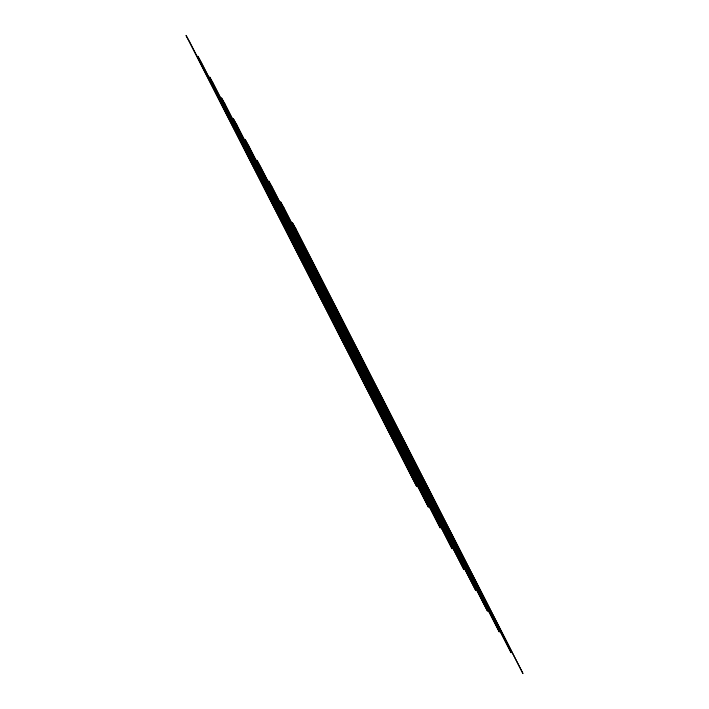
<?xml version="1.0" encoding="UTF-8"?>
<svg xmlns="http://www.w3.org/2000/svg" width="709" height="709" viewBox="0 0 709 709"><rect width="100%" height="100%" fill="white"/><g stroke="black" fill="none" stroke-linecap="round" stroke-linejoin="round"><path stroke-width="1.06" d="M189.578 41.689L186.033 35.45L416.644 486.374L189.578 41.689M201.391 62.489L197.846 56.25L428.458 507.174L201.391 62.489M213.205 83.281L209.66 77.042L440.271 527.975L213.205 83.281M225.019 104.081L221.474 97.842L452.085 548.766L225.019 104.081M236.833 124.873L233.288 118.633L463.899 569.566L236.833 124.873M248.646 145.673L245.101 139.434L475.712 590.367L248.646 145.673M260.46 166.473L256.915 160.234L487.526 611.158L260.46 166.473M272.274 187.265L268.729 181.025L499.34 631.958L272.274 187.265M284.087 208.065L280.542 201.826L511.154 652.75L284.087 208.065M295.901 228.865L292.356 222.626L522.967 673.55L295.901 228.865"/></g></svg>
